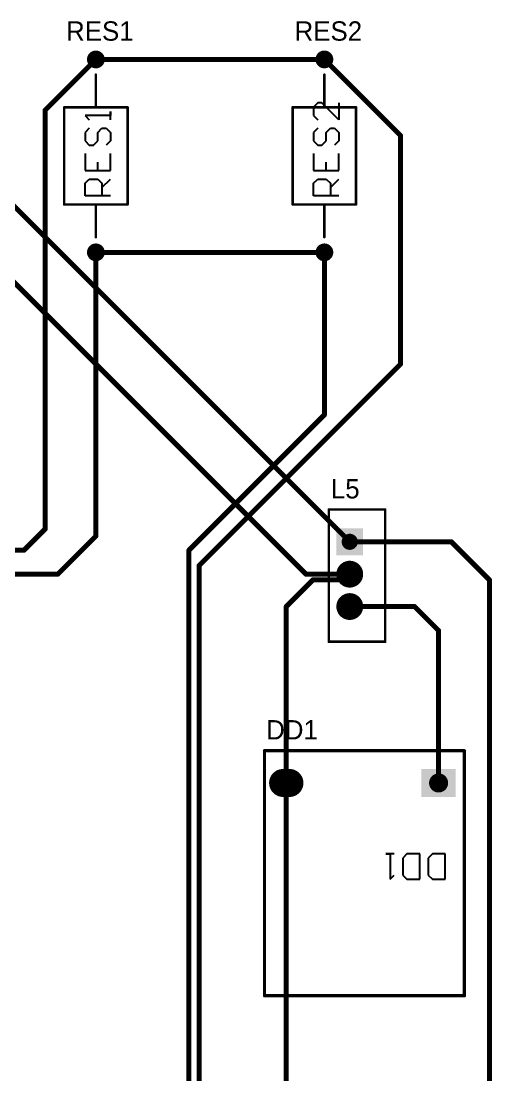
# Model space of a CAD drawing. Header units: millimetres. Extents: x 1.1 to 12.7, y 1.1 to 8.9.
# Drawn here: x 11.28 to 12.74, y 5.483 to 8.752 of the extents above; entities that cross this region are included whole.
import ezdxf

# ---------------------------------------------------------------- set-up
doc = ezdxf.new("R2010")
doc.units = ezdxf.units.MM
doc.header["$MEASUREMENT"] = 0
for name, color, linetype in [('BottomLayer', 5, 'Continuous'), ('BottomSolder', 6, 'Continuous'), ('Mechanical29', 56, 'Continuous'), ('MultiLayer', 9, 'Continuous'), ('PadHoleLayer', 156, 'Continuous'), ('TopLayer', 1, 'Continuous'), ('TopOverlay', 2, 'Continuous'), ('TopSolder', 216, 'Continuous')]:
    doc.layers.add(name, color=color, linetype=linetype)

# ---------------------------------------------------------------- blocks, each defined once
blk = doc.blocks.new('RES120_8')
at = {"layer": 'BottomLayer', "const_width": 0.0236}
for points in [[(-0.0118, 0, 1), (0.0118, 0, 1)], [(0.5866, 0, 1), (0.6102, 0, 1)]]:
    blk.add_lwpolyline(points, format="xyb", close=True, dxfattribs=at)
at = {"layer": 'BottomSolder', "const_width": 0.0276}
for points in [[(-0.0138, 0, 1), (0.0138, 0, 1)], [(0.5846, 0, 1), (0.6122, 0, 1)]]:
    blk.add_lwpolyline(points, format="xyb", close=True, dxfattribs=at)
at = {"layer": 'Mechanical29'}
for p, q in [((0.175, -0.045), (0.175, 0.0337)), ((0.175, 0.0337), (0.2144, 0.0337)), ((0.2144, 0.0337), (0.2275, 0.0206)), ((0.3062, 0.0337), (0.2537, 0.0337)), ((0.2537, 0.0337), (0.2537, -0.045)), ((0.3455, 0.0337), (0.3324, 0.0206)), ((0.3718, 0.0337), (0.3455, 0.0337)), ((0.3849, 0.0206), (0.3718, 0.0337)), ((0.4243, 0.0337), (0.4111, 0.0206)), ((0.4505, 0.0337), (0.4243, 0.0337)), ((0.4636, 0.0206), (0.4505, 0.0337)), ((0.2275, 0.0206), (0.2275, -0.0056)), ((0.3324, 0.0206), (0.3324, 0.0075)), ((0.3324, 0.0075), (0.3455, -0.0056)), ((0.4111, -0.045), (0.4636, 0.0075)), ((0.4636, 0.0075), (0.4636, 0.0206)), ((0.2144, -0.0188), (0.175, -0.0188)), ((0.2012, -0.0188), (0.2275, -0.045)), ((0.2275, -0.0056), (0.2144, -0.0188)), ((0.2537, -0.0056), (0.28, -0.0056)), ((0.3455, -0.045), (0.3324, -0.0319)), ((0.3455, -0.0056), (0.3718, -0.0056)), ((0.3718, -0.0056), (0.3849, -0.0188)), ((0.3849, -0.0319), (0.3718, -0.045)), ((0.3849, -0.0188), (0.3849, -0.0319)), ((0.2537, -0.045), (0.3062, -0.045)), ((0.3718, -0.045), (0.3455, -0.045)), ((0.4636, -0.045), (0.4111, -0.045))]:
    blk.add_line(p, q, dxfattribs=at)
at = {"layer": 'MultiLayer', "const_width": 0.0236}
for points in [[(-0.0118, 0, 1), (0.0118, 0, 1)], [(0.5866, 0, 1), (0.6102, 0, 1)]]:
    blk.add_lwpolyline(points, format="xyb", close=True, dxfattribs=at)
at = {"layer": 'PadHoleLayer', "const_width": 0.0197}
for points in [[(-0.0098, 0, 1), (0.0098, 0, 1)], [(0.5886, 0, 1), (0.6083, 0, 1)]]:
    blk.add_lwpolyline(points, format="xyb", close=True, dxfattribs=at)
at = {"layer": 'TopLayer', "const_width": 0.0236}
for points in [[(-0.0118, 0, 1), (0.0118, 0, 1)], [(0.5866, 0, 1), (0.6102, 0, 1)]]:
    blk.add_lwpolyline(points, format="xyb", close=True, dxfattribs=at)
at = {"layer": 'TopOverlay', "const_width": 0.00787}
for points in [[(0.1486, 0.0984), (0.4498, 0.0984)], [(0.1486, 0.0984), (0.1486, 0)], [(0.4498, 0.0984), (0.4498, -0.0984)], [(0.0472, 0), (0.1486, 0)], [(0.1486, 0), (0.1486, -0.0984)], [(0.4498, 0), (0.5512, 0)], [(0.1486, -0.0984), (0.4498, -0.0984)]]:
    blk.add_lwpolyline(points, dxfattribs=at)
at = {"layer": 'TopOverlay', "const_width": 0.00394}
for points in [[(0.1467, 0.0984, 1), (0.1506, 0.0984, 1)], [(0.1467, 0.0984, 1), (0.1506, 0.0984, 1)], [(0.4478, 0.0984, 1), (0.4518, 0.0984, 1)], [(0.4478, 0.0984, 1), (0.4518, 0.0984, 1)], [(0.0453, 0, 1), (0.0492, 0, 1)], [(0.1467, 0, 1), (0.1506, 0, 1)], [(0.1467, 0, 1), (0.1506, 0, 1)], [(0.1467, 0, 1), (0.1506, 0, 1)], [(0.4478, 0, 1), (0.4518, 0, 1)], [(0.5492, 0, 1), (0.5531, 0, 1)], [(0.1467, -0.0984, 1), (0.1506, -0.0984, 1)], [(0.1467, -0.0984, 1), (0.1506, -0.0984, 1)], [(0.4478, -0.0984, 1), (0.4518, -0.0984, 1)], [(0.4478, -0.0984, 1), (0.4518, -0.0984, 1)]]:
    blk.add_lwpolyline(points, format="xyb", close=True, dxfattribs=at)
at = {"layer": 'TopSolder', "const_width": 0.0276}
for points in [[(-0.0138, 0, 1), (0.0138, 0, 1)], [(0.5846, 0, 1), (0.6122, 0, 1)]]:
    blk.add_lwpolyline(points, format="xyb", close=True, dxfattribs=at)
blk = doc.blocks.new('RES120_9')
at = {"layer": 'BottomLayer', "const_width": 0.0236}
for points in [[(-0.0118, 0, 1), (0.0118, 0, 1)], [(0.5866, 0, 1), (0.6102, 0, 1)]]:
    blk.add_lwpolyline(points, format="xyb", close=True, dxfattribs=at)
at = {"layer": 'BottomSolder', "const_width": 0.0276}
for points in [[(-0.0138, 0, 1), (0.0138, 0, 1)], [(0.5846, 0, 1), (0.6122, 0, 1)]]:
    blk.add_lwpolyline(points, format="xyb", close=True, dxfattribs=at)
at = {"layer": 'Mechanical29'}
for p, q in [((0.175, -0.045), (0.175, 0.0337)), ((0.175, 0.0337), (0.2144, 0.0337)), ((0.2144, 0.0337), (0.2275, 0.0206)), ((0.3062, 0.0337), (0.2537, 0.0337)), ((0.2537, 0.0337), (0.2537, -0.045)), ((0.3455, 0.0337), (0.3324, 0.0206)), ((0.3718, 0.0337), (0.3455, 0.0337)), ((0.3849, 0.0206), (0.3718, 0.0337)), ((0.4243, 0.0337), (0.4111, 0.0206)), ((0.4243, -0.045), (0.4243, 0.0337)), ((0.2275, 0.0206), (0.2275, -0.0056)), ((0.3324, 0.0206), (0.3324, 0.0075)), ((0.3324, 0.0075), (0.3455, -0.0056)), ((0.2144, -0.0188), (0.175, -0.0188)), ((0.2012, -0.0188), (0.2275, -0.045)), ((0.2275, -0.0056), (0.2144, -0.0188)), ((0.2537, -0.0056), (0.28, -0.0056)), ((0.3455, -0.045), (0.3324, -0.0319)), ((0.3455, -0.0056), (0.3718, -0.0056)), ((0.3718, -0.0056), (0.3849, -0.0188)), ((0.3849, -0.0319), (0.3718, -0.045)), ((0.3849, -0.0188), (0.3849, -0.0319)), ((0.2537, -0.045), (0.3062, -0.045)), ((0.3718, -0.045), (0.3455, -0.045)), ((0.4111, -0.045), (0.4374, -0.045)), ((0.4374, -0.045), (0.4243, -0.045))]:
    blk.add_line(p, q, dxfattribs=at)
at = {"layer": 'MultiLayer', "const_width": 0.0236}
for points in [[(-0.0118, 0, 1), (0.0118, 0, 1)], [(0.5866, 0, 1), (0.6102, 0, 1)]]:
    blk.add_lwpolyline(points, format="xyb", close=True, dxfattribs=at)
at = {"layer": 'PadHoleLayer', "const_width": 0.0197}
for points in [[(-0.0098, 0, 1), (0.0098, 0, 1)], [(0.5886, 0, 1), (0.6083, 0, 1)]]:
    blk.add_lwpolyline(points, format="xyb", close=True, dxfattribs=at)
at = {"layer": 'TopLayer', "const_width": 0.0236}
for points in [[(-0.0118, 0, 1), (0.0118, 0, 1)], [(0.5866, 0, 1), (0.6102, 0, 1)]]:
    blk.add_lwpolyline(points, format="xyb", close=True, dxfattribs=at)
at = {"layer": 'TopOverlay', "const_width": 0.00787}
for points in [[(0.1486, 0.0984), (0.4498, 0.0984)], [(0.1486, 0.0984), (0.1486, 0)], [(0.4498, 0.0984), (0.4498, -0.0984)], [(0.0472, 0), (0.1486, 0)], [(0.1486, 0), (0.1486, -0.0984)], [(0.4498, 0), (0.5512, 0)], [(0.1486, -0.0984), (0.4498, -0.0984)]]:
    blk.add_lwpolyline(points, dxfattribs=at)
at = {"layer": 'TopOverlay', "const_width": 0.00394}
for points in [[(0.1467, 0.0984, 1), (0.1506, 0.0984, 1)], [(0.1467, 0.0984, 1), (0.1506, 0.0984, 1)], [(0.4478, 0.0984, 1), (0.4518, 0.0984, 1)], [(0.4478, 0.0984, 1), (0.4518, 0.0984, 1)], [(0.0453, 0, 1), (0.0492, 0, 1)], [(0.1467, 0, 1), (0.1506, 0, 1)], [(0.1467, 0, 1), (0.1506, 0, 1)], [(0.1467, 0, 1), (0.1506, 0, 1)], [(0.4478, 0, 1), (0.4518, 0, 1)], [(0.5492, 0, 1), (0.5531, 0, 1)], [(0.1467, -0.0984, 1), (0.1506, -0.0984, 1)], [(0.1467, -0.0984, 1), (0.1506, -0.0984, 1)], [(0.4478, -0.0984, 1), (0.4518, -0.0984, 1)], [(0.4478, -0.0984, 1), (0.4518, -0.0984, 1)]]:
    blk.add_lwpolyline(points, format="xyb", close=True, dxfattribs=at)
at = {"layer": 'TopSolder', "const_width": 0.0276}
for points in [[(-0.0138, 0, 1), (0.0138, 0, 1)], [(0.5846, 0, 1), (0.6122, 0, 1)]]:
    blk.add_lwpolyline(points, format="xyb", close=True, dxfattribs=at)
blk = doc.blocks.new('L7805C_P_29')
at = {"layer": 'BottomLayer', "const_width": 0.0376}
for points in [[(0.0816, 0, 1), (0.1192, 0, 1)], [(0.182, 0, 1), (0.2196, 0, 1)]]:
    blk.add_lwpolyline(points, format="xyb", close=True, dxfattribs=at)
at = {"layer": 'BottomLayer'}
blk.add_solid([(-0.0376, -0.0376), (0.0376, -0.0376), (-0.0376, 0.0376), (0.0376, 0.0376)], dxfattribs=at)
at = {"layer": 'BottomSolder', "const_width": 0.0416}
for points in [[(0.0796, 0, 1), (0.1212, 0, 1)], [(0.18, 0, 1), (0.2216, 0, 1)]]:
    blk.add_lwpolyline(points, format="xyb", close=True, dxfattribs=at)
at = {"layer": 'BottomSolder'}
blk.add_solid([(-0.0416, -0.0416), (0.0416, -0.0416), (-0.0416, 0.0416), (0.0416, 0.0416)], dxfattribs=at)
at = {"layer": 'MultiLayer', "const_width": 0.0376}
for points in [[(0.0816, 0, 1), (0.1192, 0, 1)], [(0.182, 0, 1), (0.2196, 0, 1)]]:
    blk.add_lwpolyline(points, format="xyb", close=True, dxfattribs=at)
at = {"layer": 'MultiLayer'}
blk.add_solid([(-0.0376, -0.0376), (0.0376, -0.0376), (-0.0376, 0.0376), (0.0376, 0.0376)], dxfattribs=at)
at = {"layer": 'PadHoleLayer', "const_width": 0.025}
for points in [[(-0.0125, 0, 1), (0.0125, 0, 1)], [(0.0879, 0, 1), (0.1129, 0, 1)], [(0.1883, 0, 1), (0.2133, 0, 1)]]:
    blk.add_lwpolyline(points, format="xyb", close=True, dxfattribs=at)
at = {"layer": 'TopLayer', "const_width": 0.0376}
for points in [[(0.0816, 0, 1), (0.1192, 0, 1)], [(0.182, 0, 1), (0.2196, 0, 1)]]:
    blk.add_lwpolyline(points, format="xyb", close=True, dxfattribs=at)
at = {"layer": 'TopLayer'}
blk.add_solid([(-0.0376, -0.0376), (0.0376, -0.0376), (-0.0376, 0.0376), (0.0376, 0.0376)], dxfattribs=at)
at = {"layer": 'TopOverlay', "const_width": 0.00787}
for points in [[(-0.1, -0.065), (-0.1, 0.11)], [(0.31, 0.11), (-0.1, 0.11)], [(0.31, -0.065), (0.31, 0.11)], [(0.31, -0.065), (-0.1, -0.065)]]:
    blk.add_lwpolyline(points, dxfattribs=at)
at = {"layer": 'TopOverlay', "const_width": 0.00394}
for points in [[(-0.102, 0.11, 1), (-0.098, 0.11, 1)], [(-0.102, 0.11, 1), (-0.098, 0.11, 1)], [(0.308, 0.11, 1), (0.312, 0.11, 1)], [(0.308, 0.11, 1), (0.312, 0.11, 1)], [(-0.102, -0.065, 1), (-0.098, -0.065, 1)], [(-0.102, -0.065, 1), (-0.098, -0.065, 1)], [(0.308, -0.065, 1), (0.312, -0.065, 1)], [(0.308, -0.065, 1), (0.312, -0.065, 1)]]:
    blk.add_lwpolyline(points, format="xyb", close=True, dxfattribs=at)
at = {"layer": 'TopSolder', "const_width": 0.0416}
for points in [[(0.0796, 0, 1), (0.1212, 0, 1)], [(0.18, 0, 1), (0.2216, 0, 1)]]:
    blk.add_lwpolyline(points, format="xyb", close=True, dxfattribs=at)
at = {"layer": 'TopSolder'}
blk.add_solid([(-0.0416, -0.0416), (0.0416, -0.0416), (-0.0416, 0.0416), (0.0416, 0.0416)], dxfattribs=at)
blk = doc.blocks.new('DCDCBOOST_38')
at = {"layer": 'BottomLayer', "const_width": 0.0787}
blk.add_lwpolyline([(0.4823, 0), (0.4626, 0)], dxfattribs=at)
at = {"layer": 'BottomLayer', "const_width": 0.0394}
for points in [[(0.4429, 0, 1), (0.4823, 0, 1)], [(0.4626, 0, 1), (0.502, 0, 1)]]:
    blk.add_lwpolyline(points, format="xyb", close=True, dxfattribs=at)
at = {"layer": 'BottomLayer'}
blk.add_solid([(-0.0492, -0.0394), (0.0492, -0.0394), (-0.0492, 0.0394), (0.0492, 0.0394)], dxfattribs=at)
at = {"layer": 'BottomSolder', "const_width": 0.0867}
blk.add_lwpolyline([(0.4823, 0), (0.4626, 0)], dxfattribs=at)
at = {"layer": 'BottomSolder', "const_width": 0.0434}
for points in [[(0.4409, 0, 1), (0.4843, 0, 1)], [(0.4606, 0, 1), (0.504, 0, 1)]]:
    blk.add_lwpolyline(points, format="xyb", close=True, dxfattribs=at)
at = {"layer": 'BottomSolder'}
blk.add_solid([(-0.0532, -0.0434), (0.0532, -0.0434), (-0.0532, 0.0434), (0.0532, 0.0434)], dxfattribs=at)
at = {"layer": 'Mechanical29'}
for p, q in [((-0.02, 0.2987), (-0.02, 0.22)), ((0.0194, 0.2987), (-0.02, 0.2987)), ((0.0325, 0.2856), (0.0194, 0.2987)), ((0.0587, 0.2987), (0.0587, 0.22)), ((0.0981, 0.2987), (0.0587, 0.2987)), ((0.1112, 0.2856), (0.0981, 0.2987)), ((0.1505, 0.2987), (0.1374, 0.2856)), ((0.1505, 0.22), (0.1505, 0.2987)), ((0.0325, 0.2331), (0.0325, 0.2856)), ((0.1112, 0.2331), (0.1112, 0.2856)), ((0.0194, 0.22), (0.0325, 0.2331)), ((0.0981, 0.22), (0.1112, 0.2331)), ((-0.02, 0.22), (0.0194, 0.22)), ((0.0587, 0.22), (0.0981, 0.22)), ((0.1374, 0.22), (0.1637, 0.22)), ((0.1637, 0.22), (0.1505, 0.22))]:
    blk.add_line(p, q, dxfattribs=at)
at = {"layer": 'Mechanical29', "const_width": 0.01}
for points in [[(0.54, 0.66), (-0.08, 0.66)], [(-0.08, 0.66), (-0.08, -0.1)], [(-0.08, 0.66), (-0.08, -0.1)], [(0.54, 0.66), (-0.08, 0.66)], [(0.54, 0.66), (0.54, -0.1)], [(0.54, 0.66), (0.54, -0.1)], [(0.54, -0.1), (-0.08, -0.1)], [(0.54, -0.1), (-0.08, -0.1)]]:
    blk.add_lwpolyline(points, dxfattribs=at)
at = {"layer": 'Mechanical29', "const_width": 0.005}
for points in [[(-0.0825, 0.66, 1), (-0.0775, 0.66, 1)], [(-0.0825, 0.66, 1), (-0.0775, 0.66, 1)], [(-0.0825, 0.66, 1), (-0.0775, 0.66, 1)], [(-0.0825, 0.66, 1), (-0.0775, 0.66, 1)], [(0.5375, 0.66, 1), (0.5425, 0.66, 1)], [(0.5375, 0.66, 1), (0.5425, 0.66, 1)], [(0.5375, 0.66, 1), (0.5425, 0.66, 1)], [(0.5375, 0.66, 1), (0.5425, 0.66, 1)], [(-0.0825, -0.1, 1), (-0.0775, -0.1, 1)], [(-0.0825, -0.1, 1), (-0.0775, -0.1, 1)], [(-0.0825, -0.1, 1), (-0.0775, -0.1, 1)], [(-0.0825, -0.1, 1), (-0.0775, -0.1, 1)], [(0.5375, -0.1, 1), (0.5425, -0.1, 1)], [(0.5375, -0.1, 1), (0.5425, -0.1, 1)], [(0.5375, -0.1, 1), (0.5425, -0.1, 1)], [(0.5375, -0.1, 1), (0.5425, -0.1, 1)]]:
    blk.add_lwpolyline(points, format="xyb", close=True, dxfattribs=at)
at = {"layer": 'MultiLayer', "const_width": 0.0787}
blk.add_lwpolyline([(0.4823, 0), (0.4626, 0)], dxfattribs=at)
at = {"layer": 'MultiLayer', "const_width": 0.0394}
for points in [[(0.4429, 0, 1), (0.4823, 0, 1)], [(0.4626, 0, 1), (0.502, 0, 1)]]:
    blk.add_lwpolyline(points, format="xyb", close=True, dxfattribs=at)
at = {"layer": 'MultiLayer'}
blk.add_solid([(-0.0492, -0.0394), (0.0492, -0.0394), (-0.0492, 0.0394), (0.0492, 0.0394)], dxfattribs=at)
at = {"layer": 'PadHoleLayer', "const_width": 0.0295}
for points in [[(-0.0148, 0, 1), (0.0148, 0, 1)], [(0.4577, 0, 1), (0.4872, 0, 1)]]:
    blk.add_lwpolyline(points, format="xyb", close=True, dxfattribs=at)
at = {"layer": 'TopLayer', "const_width": 0.0787}
blk.add_lwpolyline([(0.4823, 0), (0.4626, 0)], dxfattribs=at)
at = {"layer": 'TopLayer', "const_width": 0.0394}
for points in [[(0.4429, 0, 1), (0.4823, 0, 1)], [(0.4626, 0, 1), (0.502, 0, 1)]]:
    blk.add_lwpolyline(points, format="xyb", close=True, dxfattribs=at)
at = {"layer": 'TopLayer'}
blk.add_solid([(-0.0492, -0.0394), (0.0492, -0.0394), (-0.0492, 0.0394), (0.0492, 0.0394)], dxfattribs=at)
at = {"layer": 'TopOverlay', "const_width": 0.01}
for points in [[(0.54, 0.66), (-0.08, 0.66)], [(-0.08, 0.66), (-0.08, -0.1)], [(-0.08, 0.66), (-0.08, -0.1)], [(0.54, 0.66), (-0.08, 0.66)], [(0.54, 0.66), (0.54, -0.1)], [(0.54, 0.66), (0.54, -0.1)], [(0.54, -0.1), (-0.08, -0.1)], [(0.54, -0.1), (-0.08, -0.1)]]:
    blk.add_lwpolyline(points, dxfattribs=at)
at = {"layer": 'TopOverlay', "const_width": 0.005}
for points in [[(-0.0825, 0.66, 1), (-0.0775, 0.66, 1)], [(-0.0825, 0.66, 1), (-0.0775, 0.66, 1)], [(-0.0825, 0.66, 1), (-0.0775, 0.66, 1)], [(-0.0825, 0.66, 1), (-0.0775, 0.66, 1)], [(0.5375, 0.66, 1), (0.5425, 0.66, 1)], [(0.5375, 0.66, 1), (0.5425, 0.66, 1)], [(0.5375, 0.66, 1), (0.5425, 0.66, 1)], [(0.5375, 0.66, 1), (0.5425, 0.66, 1)], [(-0.0825, -0.1, 1), (-0.0775, -0.1, 1)], [(-0.0825, -0.1, 1), (-0.0775, -0.1, 1)], [(-0.0825, -0.1, 1), (-0.0775, -0.1, 1)], [(-0.0825, -0.1, 1), (-0.0775, -0.1, 1)], [(0.5375, -0.1, 1), (0.5425, -0.1, 1)], [(0.5375, -0.1, 1), (0.5425, -0.1, 1)], [(0.5375, -0.1, 1), (0.5425, -0.1, 1)], [(0.5375, -0.1, 1), (0.5425, -0.1, 1)]]:
    blk.add_lwpolyline(points, format="xyb", close=True, dxfattribs=at)
at = {"layer": 'TopSolder', "const_width": 0.0867}
blk.add_lwpolyline([(0.4823, 0), (0.4626, 0)], dxfattribs=at)
at = {"layer": 'TopSolder', "const_width": 0.0434}
for points in [[(0.4409, 0, 1), (0.4843, 0, 1)], [(0.4606, 0, 1), (0.504, 0, 1)]]:
    blk.add_lwpolyline(points, format="xyb", close=True, dxfattribs=at)
at = {"layer": 'TopSolder'}
blk.add_solid([(-0.0532, -0.0434), (0.0532, -0.0434), (-0.0532, 0.0434), (0.0532, 0.0434)], dxfattribs=at)

msp = doc.modelspace()

# ---------------------------------------------------------------- linework, layer by layer
at = {"layer": 'BottomLayer', "const_width": 0.0157}
for points in [[(11.0354, 8.4005), (12.2992, 7.1367)], [(10.8996, 8.3001), (12.1634, 7.0363)], [(12.2992, 7.1367), (12.6142, 7.1367)], [(12.6142, 7.1367), (12.7323, 7.0186)], [(12.1634, 7.0363), (12.2992, 7.0363)], [(12.7323, 3.121), (12.7323, 7.0186)]]:
    msp.add_lwpolyline(points, dxfattribs=at)
at = {"layer": 'BottomLayer', "const_width": 0.00787}
for points in [[(12.2953, 7.1367, 1), (12.3031, 7.1367, 1)], [(12.2953, 7.1367, 1), (12.3031, 7.1367, 1)], [(12.6102, 7.1367, 1), (12.6181, 7.1367, 1)], [(12.6102, 7.1367, 1), (12.6181, 7.1367, 1)], [(12.1594, 7.0363, 1), (12.1673, 7.0363, 1)], [(12.1594, 7.0363, 1), (12.1673, 7.0363, 1)], [(12.2953, 7.0363, 1), (12.3031, 7.0363, 1)], [(12.7283, 7.0186, 1), (12.7362, 7.0186, 1)], [(12.7283, 7.0186, 1), (12.7362, 7.0186, 1)]]:
    msp.add_lwpolyline(points, format="xyb", close=True, dxfattribs=at)
at = {"layer": 'TopLayer', "const_width": 0.0157}
for points in [[(11.3543, 8.4753), (11.5118, 8.6328)], [(11.5118, 8.6328), (12.2205, 8.6328)], [(12.2205, 8.6328), (12.4567, 8.3966)], [(11.3543, 7.1761), (11.3543, 8.4753)], [(12.4567, 7.6879), (12.4567, 8.3966)], [(11.5118, 7.1544), (11.5118, 8.0344)], [(11.5118, 8.0344), (12.2205, 8.0344)], [(12.2205, 7.5304), (12.2205, 8.0344)], [(11.8319, 7.0631), (12.4567, 7.6879)], [(11.8004, 7.1104), (12.2205, 7.5304)], [(11.2886, 7.1104), (11.3543, 7.1761)], [(11.3937, 7.0363), (11.5118, 7.1544)], [(10.8425, 7.1104), (11.2886, 7.1104)], [(11.8004, 3.6852), (11.8004, 7.1104)], [(11.8319, 3.6721), (11.8319, 7.0631)], [(10.8425, 7.0363), (11.3937, 7.0363)], [(12.2815, 7.0186), (12.2992, 7.0363)], [(12.1024, 6.9359), (12.185, 7.0186)], [(12.185, 7.0186), (12.2815, 7.0186)], [(12.1024, 6.3887), (12.1024, 6.9359)], [(12.2992, 6.9359), (12.5, 6.9359)], [(12.5, 6.9359), (12.5748, 6.8611)], [(12.5748, 6.3887), (12.5748, 6.8611)], [(12.1024, 3.0462), (12.1024, 6.3887)]]:
    msp.add_lwpolyline(points, dxfattribs=at)
at = {"layer": 'TopLayer', "const_width": 0.00787}
for points in [[(11.5079, 8.6328, 1), (11.5157, 8.6328, 1)], [(11.5079, 8.6328, 1), (11.5157, 8.6328, 1)], [(12.2165, 8.6328, 1), (12.2244, 8.6328, 1)], [(12.2165, 8.6328, 1), (12.2244, 8.6328, 1)], [(11.3504, 8.4753, 1), (11.3583, 8.4753, 1)], [(11.3504, 8.4753, 1), (11.3583, 8.4753, 1)], [(12.4528, 8.3966, 1), (12.4606, 8.3966, 1)], [(12.4528, 8.3966, 1), (12.4606, 8.3966, 1)], [(11.5079, 8.0344, 1), (11.5157, 8.0344, 1)], [(11.5079, 8.0344, 1), (11.5157, 8.0344, 1)], [(12.2165, 8.0344, 1), (12.2244, 8.0344, 1)], [(12.2165, 8.0344, 1), (12.2244, 8.0344, 1)], [(12.4528, 7.6879, 1), (12.4606, 7.6879, 1)], [(12.4528, 7.6879, 1), (12.4606, 7.6879, 1)], [(12.2165, 7.5304, 1), (12.2244, 7.5304, 1)], [(12.2165, 7.5304, 1), (12.2244, 7.5304, 1)], [(11.3504, 7.1761, 1), (11.3583, 7.1761, 1)], [(11.3504, 7.1761, 1), (11.3583, 7.1761, 1)], [(11.5079, 7.1544, 1), (11.5157, 7.1544, 1)], [(11.5079, 7.1544, 1), (11.5157, 7.1544, 1)], [(11.2847, 7.1104, 1), (11.2925, 7.1104, 1)], [(11.2847, 7.1104, 1), (11.2925, 7.1104, 1)], [(11.7965, 7.1104, 1), (11.8043, 7.1104, 1)], [(11.7965, 7.1104, 1), (11.8043, 7.1104, 1)], [(11.828, 7.0631, 1), (11.8358, 7.0631, 1)], [(11.828, 7.0631, 1), (11.8358, 7.0631, 1)], [(11.3898, 7.0363, 1), (11.3976, 7.0363, 1)], [(11.3898, 7.0363, 1), (11.3976, 7.0363, 1)], [(12.2953, 7.0363, 1), (12.3031, 7.0363, 1)], [(12.1811, 7.0186, 1), (12.189, 7.0186, 1)], [(12.1811, 7.0186, 1), (12.189, 7.0186, 1)], [(12.2776, 7.0186, 1), (12.2854, 7.0186, 1)], [(12.2776, 7.0186, 1), (12.2854, 7.0186, 1)], [(12.0984, 6.9359, 1), (12.1063, 6.9359, 1)], [(12.0984, 6.9359, 1), (12.1063, 6.9359, 1)], [(12.2953, 6.9359, 1), (12.3031, 6.9359, 1)], [(12.4961, 6.9359, 1), (12.5039, 6.9359, 1)], [(12.4961, 6.9359, 1), (12.5039, 6.9359, 1)], [(12.5709, 6.8611, 1), (12.5787, 6.8611, 1)], [(12.5709, 6.8611, 1), (12.5787, 6.8611, 1)], [(12.0984, 6.3887, 1), (12.1063, 6.3887, 1)], [(12.0984, 6.3887, 1), (12.1063, 6.3887, 1)], [(12.5709, 6.3887, 1), (12.5787, 6.3887, 1)]]:
    msp.add_lwpolyline(points, format="xyb", close=True, dxfattribs=at)

# ---------------------------------------------------------------- block references
for name, p, rotation in [('RES120_9', (11.5118, 8.0344), 90), ('RES120_8', (12.2205, 8.0344), 90), ('L7805C_P_29', (12.2992, 7.1367), 270), ('DCDCBOOST_38', (12.5748, 6.3887), 180)]:
    msp.add_blockref(name, p, dxfattribs=dict(rotation=rotation))

# ---------------------------------------------------------------- texts
at = {"layer": 'TopOverlay'}
for s, p in [('RES1', (11.4193, 8.6909)), ('RES2', (12.128, 8.6909)), ('L5', (12.2406, 7.2712)), ('DD1', (12.0398, 6.5236))]:
    msp.add_text(s, height=0.06, dxfattribs=at).set_placement(p)

doc.saveas('drawing.dxf')
